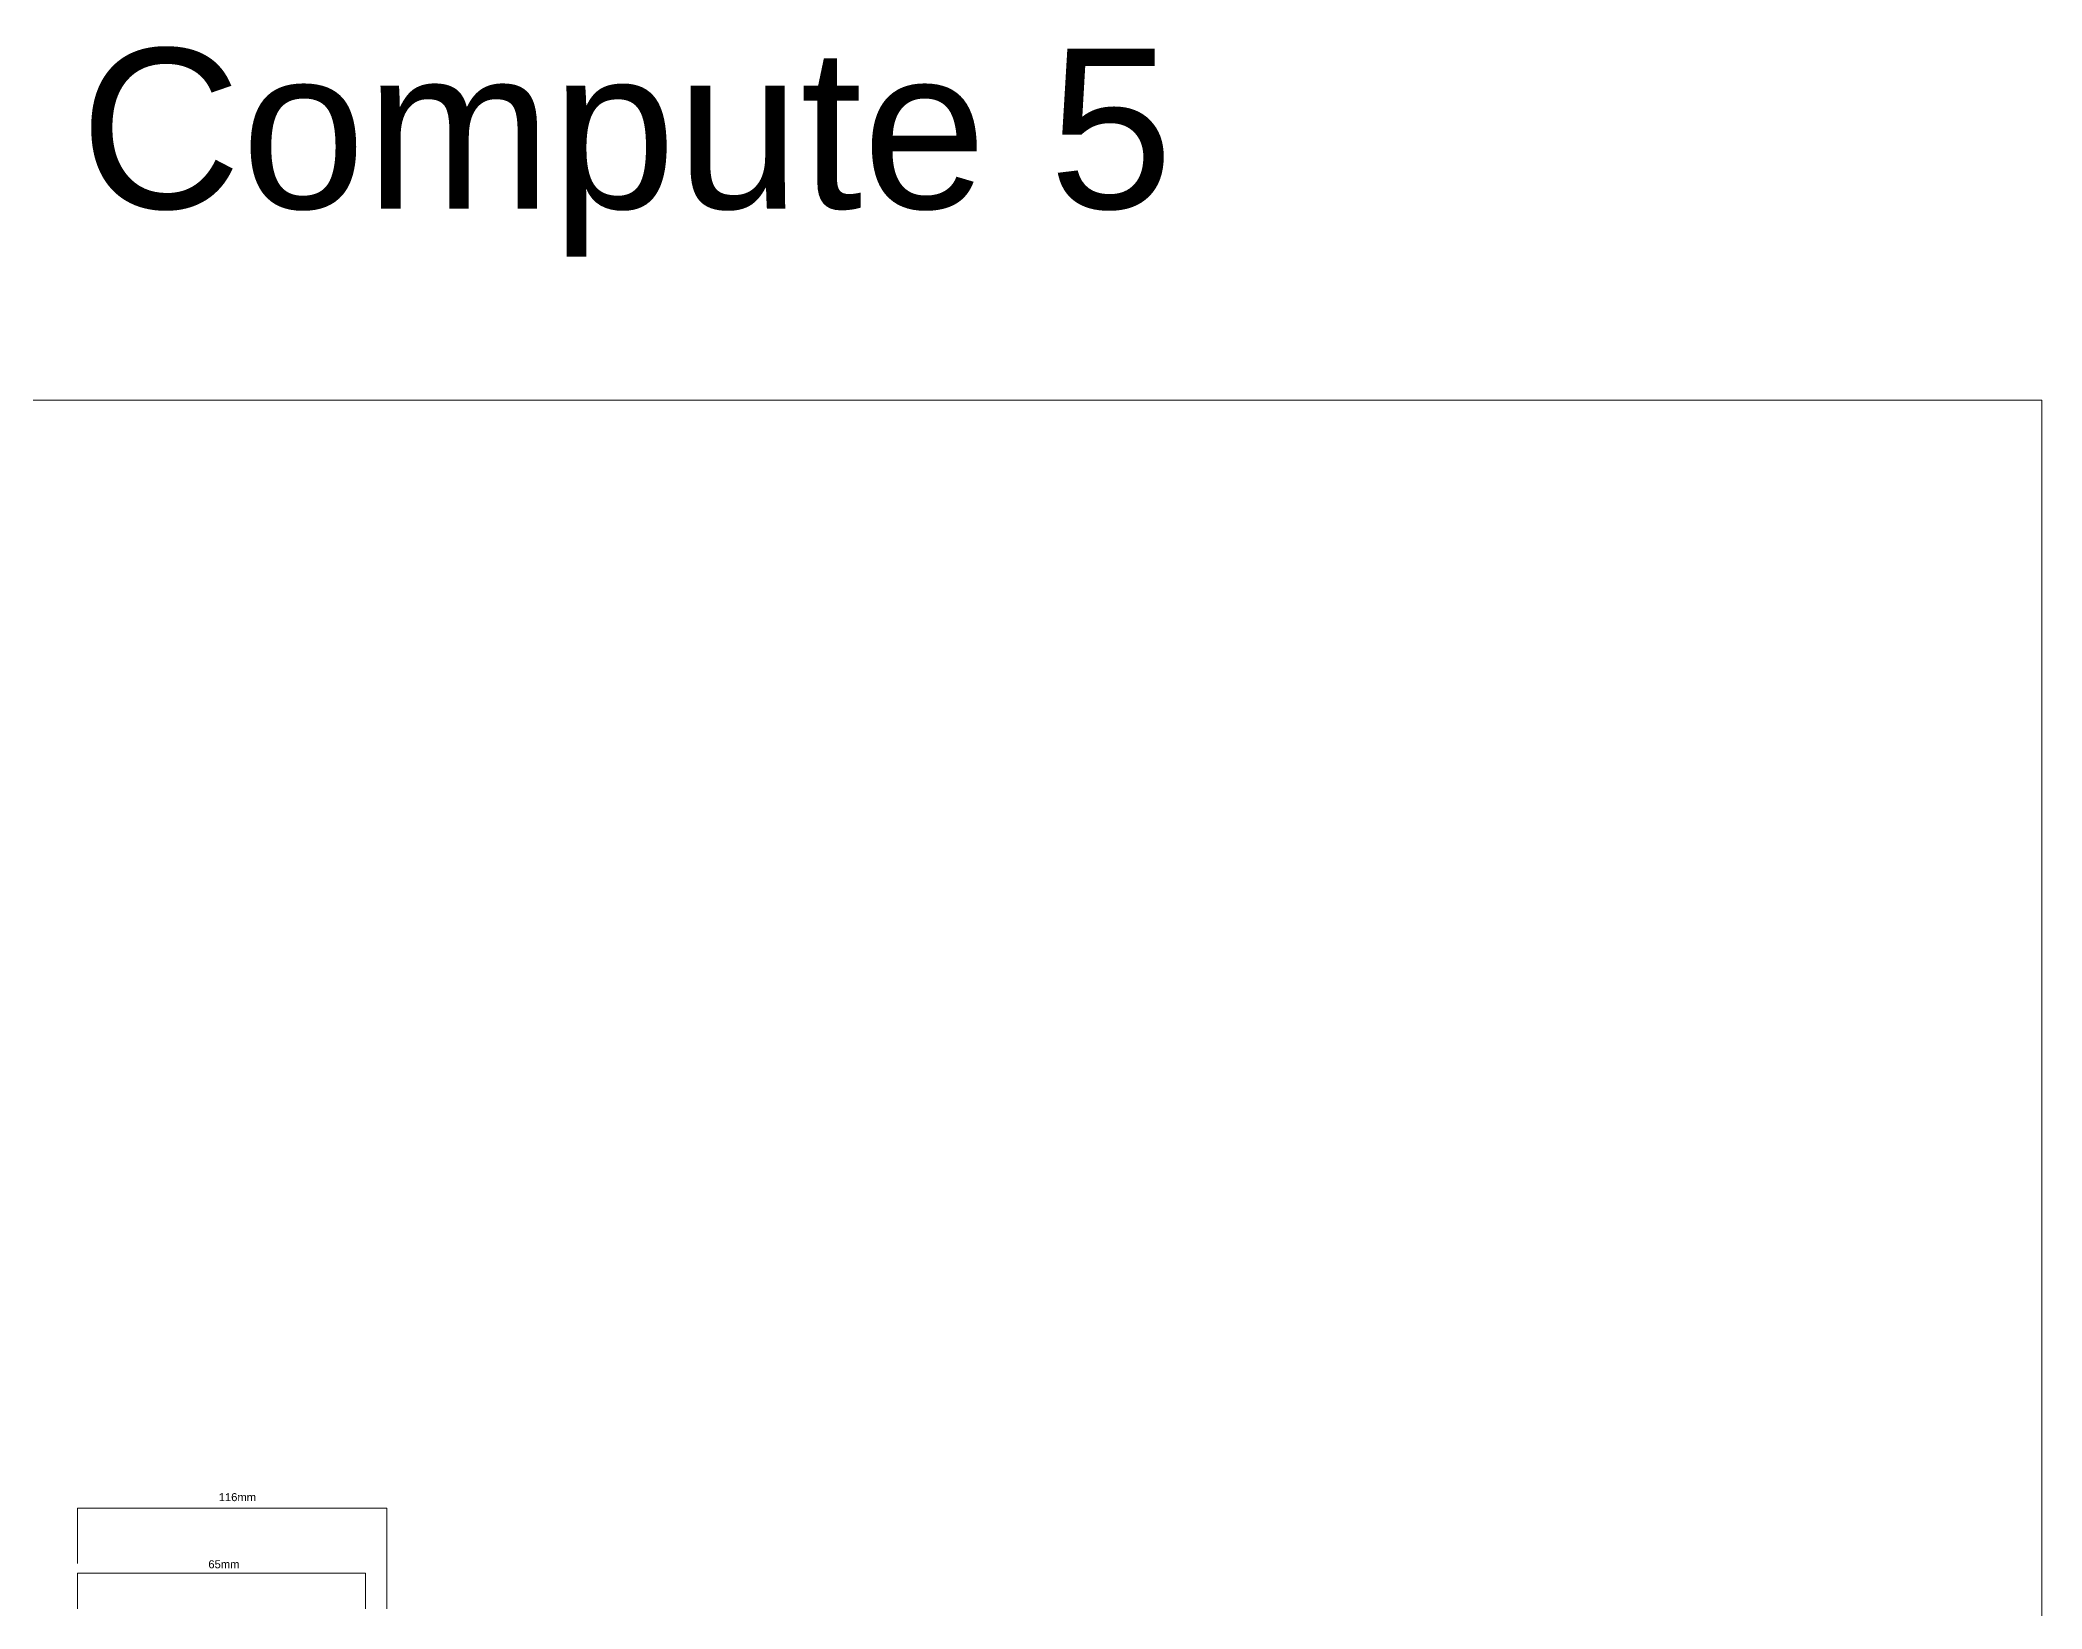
# Model space of a CAD drawing. Header units: millimetres. Extents: x 22177 to 23582, y 7910 to 9192.
# Drawn here: x 22831 to 23582, y 8604 to 9192 of the extents above; entities that cross this region are included whole.
import ezdxf

# ---------------------------------------------------------------- set-up
doc = ezdxf.new("R2010")
doc.units = ezdxf.units.MM
doc.layers.add('-COMPONENTS', color=7, linetype='Continuous', lineweight=9)
doc.styles.get("Standard").update_dxf_attribs({"font": 'arial.ttf'})

msp = doc.modelspace()

# ---------------------------------------------------------------- linework, layer by layer
at = {"layer": '-COMPONENTS'}
for p, q in [((23581.85, 9057.06), (22177.46, 9057.06)), ((23581.85, 7909.9), (23581.85, 9057.06)), ((22845.19, 8620.9), (22845.19, 8641.65)), ((22845.19, 8641.65), (22961.19, 8641.65)), ((22961.19, 8603.88), (22961.19, 8641.65)), ((22845.19, 8603.88), (22845.19, 8617.2)), ((22845.19, 8617.2), (22953.19, 8617.2)), ((22953.19, 8603.88), (22953.19, 8617.2))]:
    msp.add_line(p, q, dxfattribs=at)

# ---------------------------------------------------------------- texts
for s, height, p in [('Rubix Compute 5', 60, (22608.52, 9128.95)), ('116mm', 3, (22898.16, 8644.22)), ('65mm', 3, (22894.27, 8619.05))]:
    msp.add_text(s, height=height, rotation=360, dxfattribs=at).set_placement(p)

doc.saveas('drawing.dxf')
